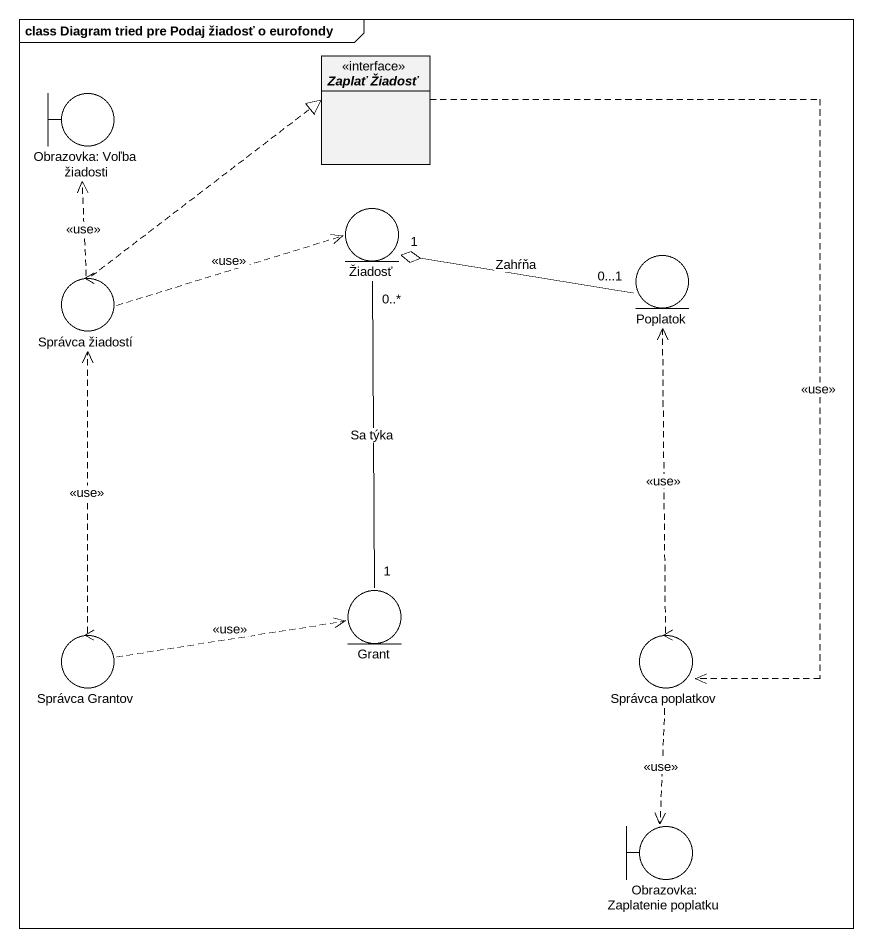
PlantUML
@startuml
mainframe class Diagram tried pre Podaj žiadosť o eurofondy
allowmixing
hide circle
hide empty members
interface "Zaplať Žiadosť" as Zaplať_Žiadosť
boundary "Obrazovka: Voľba žiadosti" as Obrazovka_Voľba_žiadosti
entity Žiadosť
control "Správca žiadostí" as Správca_žiadostí
entity Poplatok
entity Grant
control "Správca Grantov" as Správca_Grantov
control "Správca poplatkov" as Správca_poplatkov
boundary "Obrazovka: Zaplatenie poplatku" as Obrazovka_Zaplatenie
Zaplať_Žiadosť ..> Správca_poplatkov : <<use>>
Žiadosť "0..*" -- "1" Grant : Sa týka
Správca_žiadostí .up.|> Zaplať_Žiadosť
Správca_žiadostí .up.> Obrazovka_Voľba_žiadosti : <<use>>
Správca_žiadostí .right.> Žiadosť : <<use>>
Poplatok "0...1" -left-o "1" Žiadosť : Zahŕňa
Správca_Grantov .up.> Správca_žiadostí : <<use>>
Správca_Grantov .right.> Grant : <<use>>
Správca_poplatkov .up.> Poplatok : <<use>>
Správca_poplatkov ..> Obrazovka_Zaplatenie : <<use>>
@enduml
